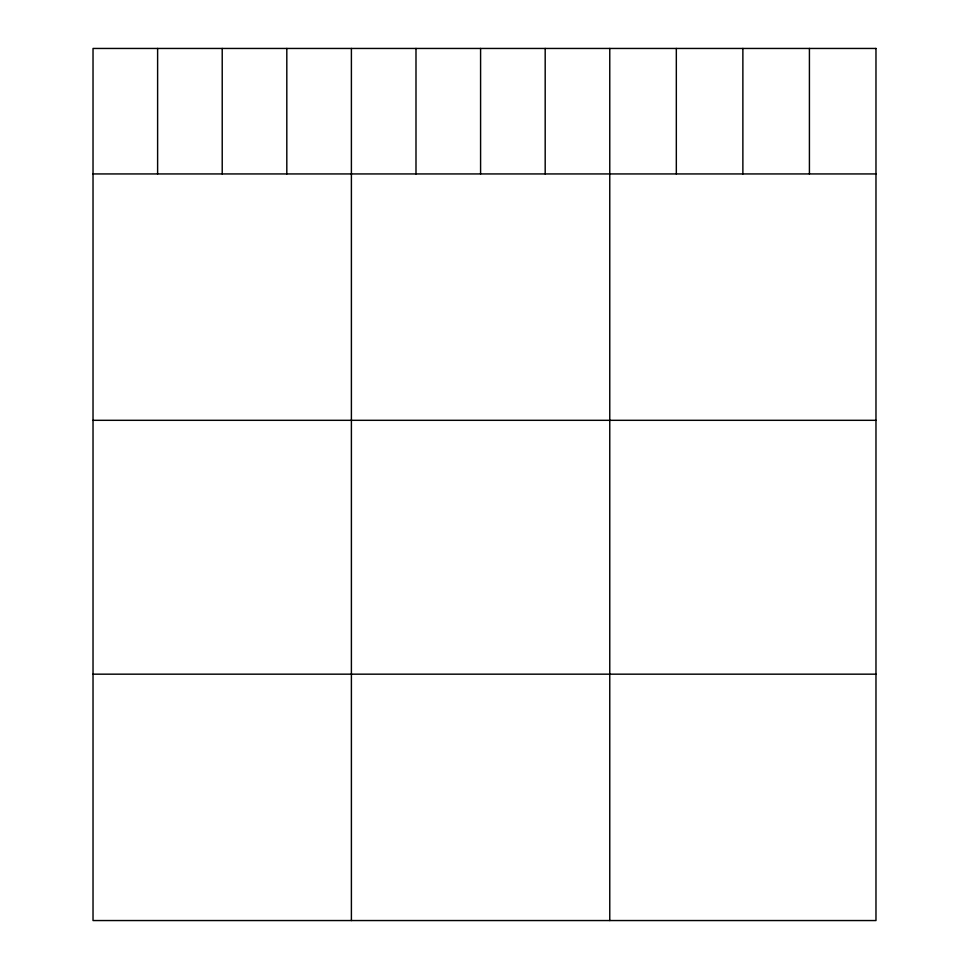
<?xml version="1.0" encoding="UTF-8"?>
<svg xmlns="http://www.w3.org/2000/svg" width="969" height="969" viewBox="0 0 969 969"><rect width="100%" height="100%" fill="white"/><g stroke="black" fill="none" stroke-linecap="round" stroke-linejoin="round"><path stroke-width="1.45" d="M93.024 173.935L875.976 173.935M93.024 420.316L875.976 420.316M93.024 674.17L875.976 674.17M809.418 48.45L809.418 173.935M742.872 48.45L742.872 173.935M676.326 48.45L676.326 173.935M609.767 48.45L609.767 920.55M545.184 48.45L545.184 173.935M480.588 48.45L480.588 173.935M415.992 48.45L415.992 173.935M351.396 48.45L351.396 920.55M286.812 48.45L286.812 173.935M222.216 48.45L222.216 173.935M157.62 48.45L157.62 173.935M875.976 48.45L93.024 48.45L93.024 920.55L875.976 920.55L875.976 48.45"/></g></svg>
